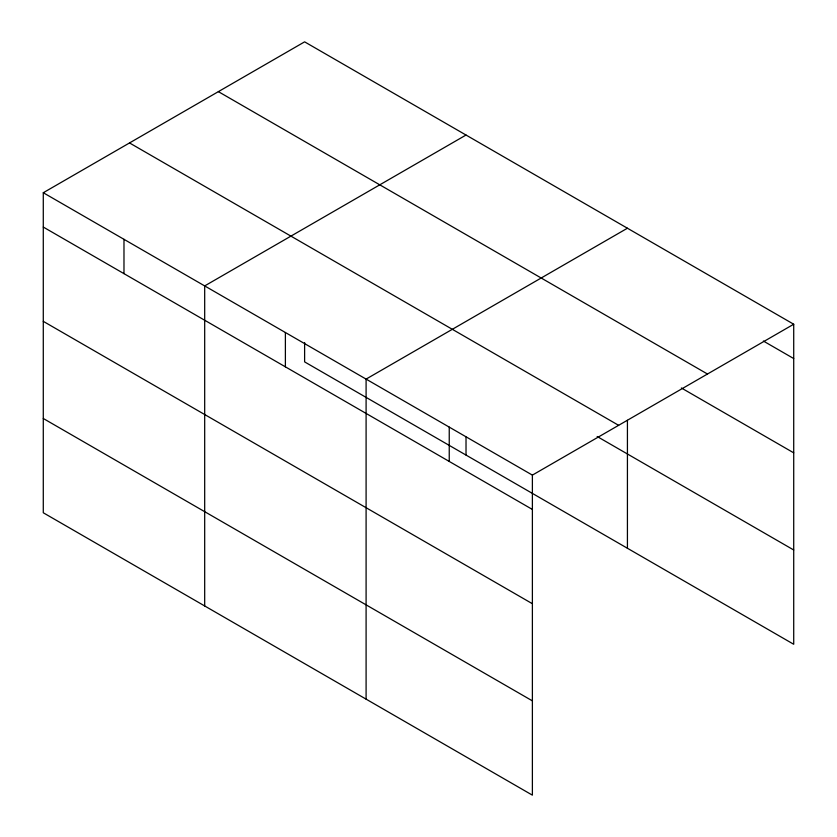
<?xml version="1.0" encoding="UTF-8"?>
<svg xmlns="http://www.w3.org/2000/svg" width="837" height="837" viewBox="0 0 837 837"><rect width="100%" height="100%" fill="white"/><g stroke="black" fill="none" stroke-linecap="round" stroke-linejoin="round"><path stroke-width="1.26" d="M532.384 603.718L532.384 475.113L43.283 192.73L43.283 512.767L532.384 795.15L532.384 603.718L43.283 321.345M43.283 192.73L304.616 41.85L793.717 324.233L793.717 644.27L304.616 361.887L304.616 342.521M466.021 135.039L204.688 285.919L204.688 605.957M627.426 228.219L366.093 379.098L366.093 699.146M532.384 475.113L793.717 324.233M763.375 341.036L793.717 358.55M218.373 91.641L707.474 374.013M681.36 387.97L793.717 452.838M129.526 142.939L618.627 425.322M597.158 436.506L793.717 549.982M43.283 227.057L532.384 509.44M43.283 418.49L532.384 700.862M627.426 420.3L627.426 548.256M466.021 436.998L466.021 455.077M449.239 427.1L449.239 461.428M285.386 332.509L285.386 366.836M123.981 239.319L123.981 273.647"/></g></svg>
